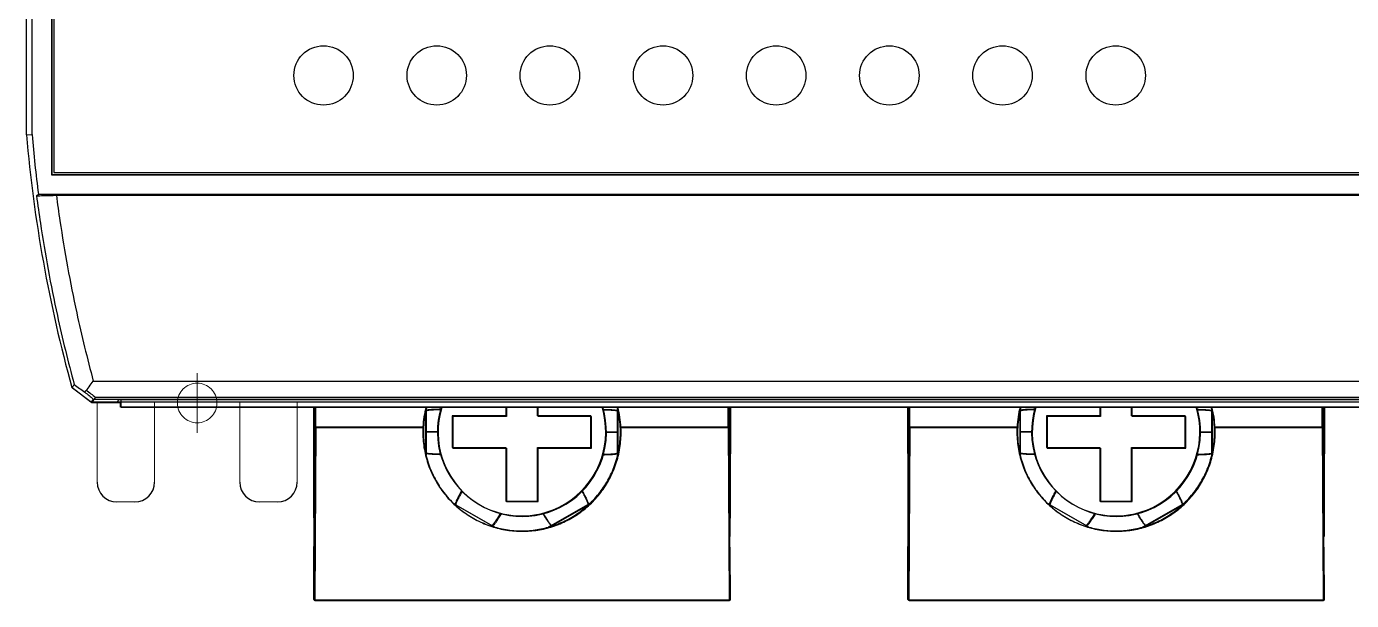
# Model space of a CAD drawing. Header units: millimetres. Extents: x 54 to 1685, y 68 to 1015.
# Drawn here: x 1007.6 to 1074.5, y 531 to 560 of the extents above; entities that cross this region are included whole.
import ezdxf

# ---------------------------------------------------------------- set-up
doc = ezdxf.new("R2010")
doc.units = ezdxf.units.MM
doc.linetypes.add('ACAD_ISO03W100', pattern=[30, 12, -18])
doc.layers.add('2', color=6, linetype='Continuous')

msp = doc.modelspace()

# ---------------------------------------------------------------- linework, layer by layer
at = {"color": 7, "linetype": 'Continuous'}
for p, q in [((1008.898, 584.503), (1008.898, 552.472)), ((1008.913, 584.488), (1008.913, 552.488)), ((1009.013, 584.388), (1009.013, 552.588)), ((1007.634, 554.488), (1007.634, 582.488)), ((1007.913, 554.5), (1007.913, 582.476)), ((1007.634, 554.488), (1007.913, 554.5)), ((1008.898, 552.472), (1116.37, 552.472)), ((1008.913, 552.488), (1116.354, 552.488)), ((1009.013, 552.588), (1116.254, 552.588)), ((1008.141, 551.409), (1008.236, 551.488)), ((1008.236, 551.488), (1117.032, 551.488)), ((1009.142, 551.434), (1116.125, 551.434)), ((1011.008, 542.046), (1114.26, 542.046)), ((1010.89, 540.988), (1009.927, 541.72)), ((1010.923, 540.965), (1009.959, 541.698)), ((1114.378, 540.988), (1010.89, 540.988)), ((1010.923, 540.965), (1012.417, 540.965)), ((1011.008, 541.143), (1114.26, 541.143)), ((1114.212, 541.226), (1011.122, 541.226)), ((1012.217, 540.965), (1012.292, 541.124)), ((1012.292, 541.124), (1113.042, 541.124)), ((1012.384, 540.738), (1012.384, 540.988)), ((1112.884, 540.738), (1012.384, 540.738)), ((1012.417, 540.715), (1012.417, 541.124)), ((1112.917, 540.715), (1012.417, 540.715)), ((1022.121, 540.738), (1022.134, 536.032)), ((1022.135, 532.288), (1022.185, 540.738)), ((1022.154, 540.715), (1022.167, 536.009)), ((1022.167, 532.265), (1022.218, 540.715)), ((1022.21, 539.735), (1022.21, 540.738)), ((1022.242, 539.712), (1022.242, 540.715)), ((1031.834, 540.738), (1031.834, 540.288)), ((1031.867, 540.715), (1031.867, 540.265)), ((1033.434, 540.288), (1033.434, 540.738)), ((1033.467, 540.265), (1033.467, 540.715)), ((1043.058, 539.735), (1043.058, 540.738)), ((1043.133, 532.288), (1043.083, 540.738)), ((1043.091, 539.712), (1043.091, 540.715)), ((1043.166, 532.265), (1043.115, 540.715)), ((1043.146, 540.738), (1043.134, 536.032)), ((1043.179, 540.715), (1043.167, 536.009)), ((1052.121, 540.738), (1052.134, 536.032)), ((1052.135, 532.288), (1052.185, 540.738)), ((1052.154, 540.715), (1052.167, 536.009)), ((1052.167, 532.265), (1052.218, 540.715)), ((1052.21, 539.735), (1052.21, 540.738)), ((1052.242, 539.712), (1052.242, 540.715)), ((1061.834, 540.738), (1061.834, 540.288)), ((1061.867, 540.715), (1061.867, 540.265)), ((1063.434, 540.288), (1063.434, 540.738)), ((1063.467, 540.265), (1063.467, 540.715)), ((1073.058, 539.735), (1073.058, 540.738)), ((1073.133, 532.288), (1073.083, 540.738)), ((1073.091, 539.712), (1073.091, 540.715)), ((1073.166, 532.265), (1073.115, 540.715)), ((1073.146, 540.738), (1073.134, 536.032)), ((1073.179, 540.715), (1073.167, 536.009)), ((1027.784, 540.556), (1027.784, 538.42)), ((1027.817, 540.533), (1027.817, 538.397)), ((1031.834, 540.288), (1029.134, 540.288)), ((1029.134, 540.288), (1029.134, 538.688)), ((1031.867, 540.265), (1029.167, 540.265)), ((1029.167, 540.265), (1029.167, 538.665)), ((1036.134, 540.288), (1033.434, 540.288)), ((1036.167, 540.265), (1033.467, 540.265)), ((1036.134, 538.688), (1036.134, 540.288)), ((1036.167, 538.665), (1036.167, 540.265)), ((1037.484, 538.42), (1037.484, 540.556)), ((1037.517, 538.397), (1037.517, 540.533)), ((1057.784, 540.556), (1057.784, 538.42)), ((1057.817, 540.533), (1057.817, 538.397)), ((1059.134, 540.288), (1059.134, 538.688)), ((1061.834, 540.288), (1059.134, 540.288)), ((1061.867, 540.265), (1059.167, 540.265)), ((1059.167, 540.265), (1059.167, 538.665)), ((1066.134, 540.288), (1063.434, 540.288)), ((1066.167, 540.265), (1063.467, 540.265)), ((1066.134, 538.688), (1066.134, 540.288)), ((1066.167, 538.665), (1066.167, 540.265)), ((1067.484, 538.42), (1067.484, 540.556)), ((1067.517, 538.397), (1067.517, 540.533)), ((1022.21, 539.735), (1022.157, 531.003)), ((1022.242, 539.712), (1022.19, 530.981)), ((1022.21, 539.735), (1027.652, 539.735)), ((1022.242, 539.712), (1027.685, 539.712)), ((1028.384, 539.488), (1027.784, 539.488)), ((1028.417, 539.465), (1027.817, 539.465)), ((1036.884, 539.488), (1037.484, 539.488)), ((1036.917, 539.465), (1037.517, 539.465)), ((1037.616, 539.735), (1043.058, 539.735)), ((1037.649, 539.712), (1043.091, 539.712)), ((1043.058, 539.735), (1043.11, 531.003)), ((1043.091, 539.712), (1043.143, 530.981)), ((1052.21, 539.735), (1052.157, 531.003)), ((1052.242, 539.712), (1052.19, 530.981)), ((1052.21, 539.735), (1057.652, 539.735)), ((1052.242, 539.712), (1057.685, 539.712)), ((1058.384, 539.488), (1057.784, 539.488)), ((1058.417, 539.465), (1057.817, 539.465)), ((1066.884, 539.488), (1067.484, 539.488)), ((1066.917, 539.465), (1067.517, 539.465)), ((1067.616, 539.735), (1073.058, 539.735)), ((1067.649, 539.712), (1073.091, 539.712)), ((1073.058, 539.735), (1073.11, 531.003)), ((1073.091, 539.712), (1073.143, 530.981)), ((1029.134, 538.688), (1031.834, 538.688)), ((1029.167, 538.665), (1031.867, 538.665)), ((1031.834, 538.688), (1031.834, 535.988)), ((1031.867, 538.665), (1031.867, 535.965)), ((1033.434, 535.988), (1033.434, 538.688)), ((1033.434, 538.688), (1036.134, 538.688)), ((1033.467, 538.665), (1036.167, 538.665)), ((1033.467, 535.965), (1033.467, 538.665)), ((1059.134, 538.688), (1061.834, 538.688)), ((1059.167, 538.665), (1061.867, 538.665)), ((1061.834, 538.688), (1061.834, 535.988)), ((1061.867, 538.665), (1061.867, 535.965)), ((1063.434, 538.688), (1066.134, 538.688)), ((1063.434, 535.988), (1063.434, 538.688)), ((1063.467, 535.965), (1063.467, 538.665)), ((1063.467, 538.665), (1066.167, 538.665)), ((1022.134, 536.032), (1022.146, 534.218)), ((1022.167, 536.009), (1022.179, 534.195)), ((1031.834, 535.988), (1033.434, 535.988)), ((1031.867, 535.965), (1033.467, 535.965)), ((1043.134, 536.032), (1043.122, 534.218)), ((1043.167, 536.009), (1043.155, 534.195)), ((1052.134, 536.032), (1052.146, 534.218)), ((1052.167, 536.009), (1052.179, 534.195)), ((1061.834, 535.988), (1063.434, 535.988)), ((1061.867, 535.965), (1063.467, 535.965)), ((1073.134, 536.032), (1073.122, 534.218)), ((1073.167, 536.009), (1073.155, 534.195)), ((1029.284, 535.822), (1031.134, 534.754)), ((1029.317, 535.799), (1031.167, 534.731)), ((1034.134, 534.754), (1035.984, 535.822)), ((1034.167, 534.731), (1036.017, 535.799)), ((1059.284, 535.822), (1061.134, 534.754)), ((1059.317, 535.799), (1061.167, 534.731)), ((1064.134, 534.754), (1065.984, 535.822)), ((1064.167, 534.731), (1066.017, 535.799)), ((1022.135, 531.01), (1022.135, 532.288)), ((1022.168, 530.988), (1022.167, 532.265)), ((1043.133, 532.288), (1043.133, 531.01)), ((1043.166, 532.265), (1043.166, 530.988)), ((1052.135, 531.01), (1052.135, 532.288)), ((1052.168, 530.988), (1052.167, 532.265)), ((1073.133, 532.288), (1073.133, 531.01)), ((1073.166, 532.265), (1073.166, 530.988)), ((1022.157, 531.003), (1022.135, 531.01)), ((1022.157, 531.003), (1043.11, 531.003)), ((1022.168, 531.003), (1022.168, 530.988)), ((1022.168, 530.988), (1024.02, 530.988)), ((1022.19, 530.981), (1022.168, 530.988)), ((1022.19, 530.981), (1043.143, 530.981)), ((1022.201, 530.981), (1022.201, 530.965)), ((1022.201, 530.965), (1024.053, 530.965)), ((1022.254, 530.988), (1022.254, 531.003)), ((1022.287, 530.965), (1022.287, 530.981)), ((1024.02, 530.988), (1024.02, 531.003)), ((1024.03, 531.003), (1024.03, 530.988)), ((1024.03, 530.988), (1043.1, 530.988)), ((1024.039, 530.988), (1024.039, 531.003)), ((1024.053, 530.965), (1024.053, 530.981)), ((1024.063, 530.981), (1024.063, 530.965)), ((1024.063, 530.965), (1043.133, 530.965)), ((1024.069, 530.988), (1024.069, 531.003)), ((1024.072, 530.965), (1024.072, 530.981)), ((1024.102, 530.965), (1024.102, 530.981)), ((1041.198, 530.988), (1041.198, 531.003)), ((1041.229, 531.003), (1041.228, 530.988)), ((1041.231, 530.965), (1041.231, 530.981)), ((1041.237, 530.988), (1041.237, 531.003)), ((1041.248, 531.003), (1041.248, 530.988)), ((1041.261, 530.981), (1041.261, 530.965)), ((1041.27, 530.965), (1041.27, 530.981)), ((1041.281, 530.981), (1041.281, 530.965)), ((1043.014, 531.003), (1043.014, 530.988)), ((1043.047, 530.981), (1043.047, 530.965)), ((1043.1, 531.003), (1043.1, 530.988)), ((1043.11, 531.003), (1043.133, 531.01)), ((1043.133, 530.981), (1043.133, 530.965)), ((1043.143, 530.981), (1043.166, 530.988)), ((1052.157, 531.003), (1052.135, 531.01)), ((1052.157, 531.003), (1073.11, 531.003)), ((1052.168, 531.003), (1052.168, 530.988)), ((1052.168, 530.988), (1054.02, 530.988)), ((1052.19, 530.981), (1052.168, 530.988)), ((1052.19, 530.981), (1073.143, 530.981)), ((1052.201, 530.981), (1052.201, 530.965)), ((1052.201, 530.965), (1054.053, 530.965)), ((1052.254, 530.988), (1052.254, 531.003)), ((1052.287, 530.965), (1052.287, 530.981)), ((1054.02, 530.988), (1054.02, 531.003)), ((1054.03, 531.003), (1054.03, 530.988)), ((1054.03, 530.988), (1073.1, 530.988)), ((1054.039, 530.988), (1054.039, 531.003)), ((1054.053, 530.965), (1054.053, 530.981)), ((1054.063, 530.981), (1054.063, 530.965)), ((1054.063, 530.965), (1073.133, 530.965)), ((1054.069, 530.988), (1054.069, 531.003)), ((1054.072, 530.965), (1054.072, 530.981)), ((1054.102, 530.965), (1054.102, 530.981)), ((1071.198, 530.988), (1071.198, 531.003)), ((1071.229, 531.003), (1071.228, 530.988)), ((1071.231, 530.965), (1071.231, 530.981)), ((1071.237, 530.988), (1071.237, 531.003)), ((1071.248, 531.003), (1071.248, 530.988)), ((1071.261, 530.981), (1071.261, 530.965)), ((1071.27, 530.965), (1071.27, 530.981)), ((1071.281, 530.981), (1071.281, 530.965)), ((1073.014, 531.003), (1073.014, 530.988)), ((1073.047, 530.981), (1073.047, 530.965)), ((1073.1, 531.003), (1073.1, 530.988)), ((1073.11, 531.003), (1073.133, 531.01)), ((1073.133, 530.981), (1073.133, 530.965)), ((1073.143, 530.981), (1073.166, 530.988))]:
    msp.add_line(p, q, dxfattribs=at)
for centre in [(1022.634, 557.488), (1028.348, 557.488), (1034.062, 557.488), (1039.776, 557.488), (1045.49, 557.488), (1051.204, 557.488), (1056.918, 557.488), (1062.634, 557.488)]:
    msp.add_circle(centre, 1.5, dxfattribs=at)
for centre, radius, start, end in [((1077.382, 560.422), 70, 184.86354, 195.49639), ((1077.382, 560.422), 69.721, 184.87328, 187.36279), ((1032.634, 539.488), 4.988, 165.44905, 177.16164), ((1032.667, 539.465), 4.988, 165.44905, 177.16164), ((1030.784, 540.556), 3, 178.50045, 180), ((1030.817, 540.533), 3, 178.50045, 180), ((1032.634, 539.488), 4.25, 162.85574, 17.14426), ((1032.667, 539.465), 4.25, 162.85574, 17.14426), ((1032.634, 539.488), 4.988, 2.83836, 14.55095), ((1034.484, 540.556), 3, 0, 1.49895), ((1032.667, 539.465), 4.988, 2.83836, 14.55095), ((1034.517, 540.533), 3, 0, 1.49895), ((1062.634, 539.488), 4.988, 165.44905, 177.16164), ((1062.667, 539.465), 4.988, 165.44905, 177.16164), ((1060.784, 540.556), 3, 178.50045, 180), ((1060.817, 540.533), 3, 178.50045, 180), ((1062.634, 539.488), 4.25, 162.85574, 17.14426), ((1062.667, 539.465), 4.25, 162.85574, 17.14426), ((1062.634, 539.488), 4.988, 2.83836, 14.55095), ((1064.484, 540.556), 3, 0, 1.49895), ((1062.667, 539.465), 4.988, 2.83836, 14.55095), ((1064.517, 540.533), 3, 0, 1.49895), ((1030.784, 538.42), 3, 180, 181.29858), ((1030.817, 538.397), 3, 180, 181.29858), ((1034.484, 538.42), 3, 358.7008, 0), ((1034.517, 538.397), 3, 358.7008, 0), ((1060.784, 538.42), 3, 180, 181.29858), ((1060.817, 538.397), 3, 180, 181.29858), ((1064.484, 538.42), 3, 358.7008, 0), ((1064.517, 538.397), 3, 358.7008, 0), ((1012.203, 536.943), 1, 180, 270), ((1013.103, 536.943), 1, 270, 0), ((1019.403, 536.943), 1, 180, 270), ((1020.303, 536.943), 1, 270, 0), ((1030.784, 538.42), 3, 237.11814, 240), ((1030.817, 538.397), 3, 237.11814, 240), ((1034.484, 538.42), 3, 300, 302.88139), ((1034.517, 538.397), 3, 300, 302.88139), ((1060.784, 538.42), 3, 237.11814, 240), ((1060.817, 538.397), 3, 237.11814, 240), ((1064.484, 538.42), 3, 300, 302.88139), ((1064.517, 538.397), 3, 300, 302.88139), ((1032.634, 537.352), 3, 240, 242.90654), ((1032.667, 537.329), 3, 240, 242.90654), ((1032.634, 537.352), 3, 297.0921, 300), ((1032.667, 537.329), 3, 297.0921, 300), ((1062.634, 537.352), 3, 240, 242.90654), ((1062.667, 537.329), 3, 240, 242.90654), ((1062.634, 537.352), 3, 297.0921, 300), ((1062.667, 537.329), 3, 297.0921, 300)]:
    msp.add_arc(centre, radius, start, end, dxfattribs=at)
for points, knots in [([(1008.141, 551.409), (1008.252, 551.412), (1008.475, 551.418), (1008.809, 551.426), (1009.031, 551.432), (1009.142, 551.434)], [0, 0, 0, 0, 0.334484, 0.668417, 1.001797, 1.001797, 1.001797, 1.001797]), ([(1008.141, 551.409), (1008.2, 550.947), (1008.483, 548.918), (1009.07, 545.727), (1009.731, 543.029), (1010.044, 541.877)], [0, 0, 0, 0, 1.397176, 6.146299, 9.726751, 9.726751, 9.726751, 9.726751]), ([(1009.142, 551.434), (1009.198, 551.003), (1009.474, 549.014), (1010.047, 545.871), (1010.699, 543.19), (1011.008, 542.046)], [0, 0, 0, 0, 1.305453, 6.022465, 9.578035, 9.578035, 9.578035, 9.578035]), ([(1010.583, 541.487), (1010.654, 541.58), (1010.795, 541.767), (1010.937, 541.953), (1011.008, 542.046)], [0, 0, 0, 0, 0.350768, 0.7022006, 0.7022006, 0.7022006, 0.7022006]), ([(1010.044, 541.877), (1010.031, 541.86), (1010.005, 541.825), (1009.966, 541.772), (1009.94, 541.737), (1009.927, 541.72)], [0, 0, 0, 0, 0.0654348, 0.1308306, 0.1961875, 0.1961875, 0.1961875, 0.1961875]), ([(1010.044, 541.877), (1010.134, 541.812), (1010.314, 541.682), (1010.494, 541.551), (1010.583, 541.487)], [0, 0, 0, 0, 0.3333478, 0.6655881, 0.6655881, 0.6655881, 0.6655881]), ([(1010.583, 541.487), (1010.654, 541.429), (1010.796, 541.315), (1010.937, 541.2), (1011.008, 541.143)], [0, 0, 0, 0, 0.2730398, 0.5461073, 0.5461073, 0.5461073, 0.5461073]), ([(1010.646, 541.6), (1010.725, 541.538), (1010.884, 541.413), (1011.042, 541.289), (1011.122, 541.226)], [0, 0, 0, 0, 0.302627, 0.6053021, 0.6053021, 0.6053021, 0.6053021]), ([(1011.008, 541.143), (1010.995, 541.126), (1010.968, 541.091), (1010.929, 541.039), (1010.903, 541.005), (1010.89, 540.988)], [0, 0, 0, 0, 0.0650844, 0.1301307, 0.1951387, 0.1951387, 0.1951387, 0.1951387]), ([(1011.122, 541.226), (1011.1, 541.197), (1011.055, 541.139), (1010.989, 541.052), (1010.945, 540.994), (1010.923, 540.965)], [0, 0, 0, 0, 0.1094868, 0.2188868, 0.3282, 0.3282, 0.3282, 0.3282]), ([(1028.538, 540.624), (1028.457, 540.622), (1028.304, 540.618), (1028.102, 540.607), (1027.933, 540.596), (1027.851, 540.579), (1027.784, 540.569), (1027.784, 540.556)], [0, 0, 0, 0, 0.2450115, 0.4560913, 0.618741, 0.72209, 0.7614164, 0.7614164, 0.7614164, 0.7614164]), ([(1028.571, 540.601), (1028.49, 540.6), (1028.337, 540.596), (1028.135, 540.585), (1027.966, 540.573), (1027.884, 540.556), (1027.817, 540.546), (1027.817, 540.533)], [0, 0, 0, 0, 0.2450115, 0.4560913, 0.618741, 0.72209, 0.7614164, 0.7614164, 0.7614164, 0.7614164]), ([(1036.729, 540.624), (1036.811, 540.622), (1036.964, 540.618), (1037.166, 540.607), (1037.334, 540.596), (1037.417, 540.578), (1037.484, 540.569), (1037.484, 540.556)], [0, 0, 0, 0, 0.2450029, 0.4560786, 0.6187298, 0.7220862, 0.7614235, 0.7614235, 0.7614235, 0.7614235]), ([(1036.762, 540.601), (1036.844, 540.6), (1036.997, 540.596), (1037.199, 540.585), (1037.367, 540.573), (1037.449, 540.556), (1037.517, 540.546), (1037.517, 540.533)], [0, 0, 0, 0, 0.2450029, 0.4560786, 0.6187298, 0.7220862, 0.7614235, 0.7614235, 0.7614235, 0.7614235]), ([(1058.538, 540.624), (1058.457, 540.622), (1058.304, 540.618), (1058.102, 540.607), (1057.933, 540.596), (1057.851, 540.579), (1057.784, 540.569), (1057.784, 540.556)], [0, 0, 0, 0, 0.2450115, 0.4560913, 0.618741, 0.72209, 0.7614164, 0.7614164, 0.7614164, 0.7614164]), ([(1058.571, 540.601), (1058.49, 540.6), (1058.337, 540.596), (1058.135, 540.585), (1057.966, 540.573), (1057.884, 540.556), (1057.817, 540.546), (1057.817, 540.533)], [0, 0, 0, 0, 0.2450115, 0.4560913, 0.618741, 0.72209, 0.7614164, 0.7614164, 0.7614164, 0.7614164]), ([(1066.729, 540.624), (1066.811, 540.622), (1066.964, 540.618), (1067.166, 540.607), (1067.334, 540.596), (1067.417, 540.578), (1067.484, 540.569), (1067.484, 540.556)], [0, 0, 0, 0, 0.2450029, 0.4560786, 0.6187298, 0.7220862, 0.7614235, 0.7614235, 0.7614235, 0.7614235]), ([(1066.762, 540.601), (1066.844, 540.6), (1066.997, 540.596), (1067.199, 540.585), (1067.367, 540.573), (1067.449, 540.556), (1067.517, 540.546), (1067.517, 540.533)], [0, 0, 0, 0, 0.2450029, 0.4560786, 0.6187298, 0.7220862, 0.7614235, 0.7614235, 0.7614235, 0.7614235]), ([(1027.652, 539.735), (1027.637, 539.457), (1027.654, 538.898), (1027.819, 538.079), (1028.116, 537.303), (1028.533, 536.592), (1029.056, 535.964), (1029.667, 535.435), (1030.348, 535.014), (1031.082, 534.709), (1031.849, 534.525), (1032.373, 534.484), (1032.634, 534.484)], [0, 0, 0, 0, 0.835004, 1.667068, 2.494873, 3.316355, 4.129748, 4.934632, 5.731491, 6.521829, 7.307578, 8.090033, 8.090033, 8.090033, 8.090033]), ([(1027.685, 539.712), (1027.67, 539.434), (1027.687, 538.876), (1027.852, 538.057), (1028.149, 537.281), (1028.566, 536.569), (1029.089, 535.942), (1029.7, 535.412), (1030.381, 534.992), (1031.115, 534.687), (1031.882, 534.502), (1032.406, 534.461), (1032.667, 534.461)], [0, 0, 0, 0, 0.835004, 1.667068, 2.494873, 3.316355, 4.129748, 4.934632, 5.731491, 6.521829, 7.307578, 8.090033, 8.090033, 8.090033, 8.090033]), ([(1032.634, 534.484), (1032.895, 534.484), (1033.418, 534.525), (1034.186, 534.709), (1034.919, 535.014), (1035.601, 535.435), (1036.212, 535.964), (1036.735, 536.592), (1037.152, 537.303), (1037.448, 538.079), (1037.613, 538.898), (1037.631, 539.457), (1037.616, 539.735)], [0, 0, 0, 0, 0.782456, 1.568205, 2.358543, 3.155402, 3.960285, 4.773678, 5.59516, 6.422966, 7.255029, 8.090033, 8.090033, 8.090033, 8.090033]), ([(1032.667, 534.461), (1032.928, 534.461), (1033.451, 534.502), (1034.219, 534.687), (1034.952, 534.992), (1035.634, 535.412), (1036.245, 535.942), (1036.767, 536.569), (1037.185, 537.281), (1037.481, 538.057), (1037.646, 538.876), (1037.664, 539.434), (1037.649, 539.712)], [0, 0, 0, 0, 0.782456, 1.568205, 2.358543, 3.155402, 3.960285, 4.773678, 5.59516, 6.422966, 7.255029, 8.090033, 8.090033, 8.090033, 8.090033]), ([(1057.652, 539.735), (1057.637, 539.457), (1057.654, 538.898), (1057.819, 538.079), (1058.116, 537.303), (1058.533, 536.592), (1059.056, 535.964), (1059.667, 535.435), (1060.348, 535.014), (1061.082, 534.709), (1061.849, 534.525), (1062.373, 534.484), (1062.634, 534.484)], [0, 0, 0, 0, 0.835004, 1.667068, 2.494873, 3.316355, 4.129748, 4.934632, 5.731491, 6.521829, 7.307578, 8.090033, 8.090033, 8.090033, 8.090033]), ([(1057.685, 539.712), (1057.67, 539.434), (1057.687, 538.876), (1057.852, 538.057), (1058.149, 537.281), (1058.566, 536.569), (1059.089, 535.942), (1059.7, 535.412), (1060.381, 534.992), (1061.115, 534.687), (1061.882, 534.502), (1062.406, 534.461), (1062.667, 534.461)], [0, 0, 0, 0, 0.835004, 1.667068, 2.494873, 3.316355, 4.129748, 4.934632, 5.731491, 6.521829, 7.307578, 8.090033, 8.090033, 8.090033, 8.090033]), ([(1062.634, 534.484), (1062.895, 534.484), (1063.418, 534.525), (1064.186, 534.709), (1064.919, 535.014), (1065.601, 535.435), (1066.212, 535.964), (1066.735, 536.592), (1067.152, 537.303), (1067.448, 538.079), (1067.613, 538.898), (1067.631, 539.457), (1067.616, 539.735)], [0, 0, 0, 0, 0.782456, 1.568205, 2.358543, 3.155402, 3.960285, 4.773678, 5.59516, 6.422966, 7.255029, 8.090033, 8.090033, 8.090033, 8.090033]), ([(1062.667, 534.461), (1062.928, 534.461), (1063.451, 534.502), (1064.219, 534.687), (1064.952, 534.992), (1065.634, 535.412), (1066.245, 535.942), (1066.767, 536.569), (1067.185, 537.281), (1067.481, 538.057), (1067.646, 538.876), (1067.664, 539.434), (1067.649, 539.712)], [0, 0, 0, 0, 0.782456, 1.568205, 2.358543, 3.155402, 3.960285, 4.773678, 5.59516, 6.422966, 7.255029, 8.090033, 8.090033, 8.090033, 8.090033]), ([(1028.539, 538.352), (1028.457, 538.353), (1028.304, 538.357), (1028.102, 538.368), (1027.933, 538.38), (1027.851, 538.397), (1027.784, 538.407), (1027.784, 538.42)], [0, 0, 0, 0, 0.2450029, 0.4560786, 0.6187298, 0.7220862, 0.7614235, 0.7614235, 0.7614235, 0.7614235]), ([(1028.571, 538.329), (1028.49, 538.331), (1028.337, 538.335), (1028.135, 538.346), (1027.966, 538.357), (1027.884, 538.374), (1027.817, 538.384), (1027.817, 538.397)], [0, 0, 0, 0, 0.2450029, 0.4560786, 0.6187298, 0.7220862, 0.7614235, 0.7614235, 0.7614235, 0.7614235]), ([(1036.729, 538.352), (1036.811, 538.353), (1036.964, 538.357), (1037.166, 538.368), (1037.334, 538.38), (1037.417, 538.397), (1037.484, 538.407), (1037.484, 538.42)], [0, 0, 0, 0, 0.2450115, 0.4560913, 0.618741, 0.72209, 0.7614164, 0.7614164, 0.7614164, 0.7614164]), ([(1036.762, 538.329), (1036.844, 538.331), (1036.997, 538.335), (1037.199, 538.346), (1037.367, 538.357), (1037.45, 538.374), (1037.517, 538.384), (1037.517, 538.397)], [0, 0, 0, 0, 0.2450115, 0.4560913, 0.618741, 0.72209, 0.7614164, 0.7614164, 0.7614164, 0.7614164]), ([(1058.539, 538.352), (1058.457, 538.353), (1058.304, 538.357), (1058.102, 538.368), (1057.933, 538.38), (1057.851, 538.397), (1057.784, 538.407), (1057.784, 538.42)], [0, 0, 0, 0, 0.2450029, 0.4560786, 0.6187298, 0.7220862, 0.7614235, 0.7614235, 0.7614235, 0.7614235]), ([(1058.571, 538.329), (1058.49, 538.331), (1058.337, 538.335), (1058.135, 538.346), (1057.966, 538.357), (1057.884, 538.374), (1057.817, 538.384), (1057.817, 538.397)], [0, 0, 0, 0, 0.2450029, 0.4560786, 0.6187298, 0.7220862, 0.7614235, 0.7614235, 0.7614235, 0.7614235]), ([(1066.729, 538.352), (1066.811, 538.353), (1066.964, 538.357), (1067.166, 538.368), (1067.334, 538.38), (1067.417, 538.397), (1067.484, 538.407), (1067.484, 538.42)], [0, 0, 0, 0, 0.2450115, 0.4560913, 0.618741, 0.72209, 0.7614164, 0.7614164, 0.7614164, 0.7614164]), ([(1066.762, 538.329), (1066.844, 538.331), (1066.997, 538.335), (1067.199, 538.346), (1067.367, 538.357), (1067.45, 538.374), (1067.517, 538.384), (1067.517, 538.397)], [0, 0, 0, 0, 0.2450115, 0.4560913, 0.618741, 0.72209, 0.7614164, 0.7614164, 0.7614164, 0.7614164]), ([(1029.602, 536.509), (1029.563, 536.438), (1029.49, 536.303), (1029.398, 536.123), (1029.324, 535.971), (1029.298, 535.891), (1029.273, 535.828), (1029.284, 535.822)], [0, 0, 0, 0, 0.245014, 0.4560947, 0.6187433, 0.722089, 0.7614107, 0.7614107, 0.7614107, 0.7614107]), ([(1029.635, 536.487), (1029.596, 536.415), (1029.523, 536.281), (1029.431, 536.1), (1029.357, 535.949), (1029.331, 535.869), (1029.306, 535.806), (1029.317, 535.799)], [0, 0, 0, 0, 0.245014, 0.4560947, 0.6187433, 0.722089, 0.7614107, 0.7614107, 0.7614107, 0.7614107]), ([(1035.665, 536.509), (1035.705, 536.438), (1035.778, 536.303), (1035.87, 536.123), (1035.944, 535.971), (1035.97, 535.891), (1035.995, 535.828), (1035.984, 535.822)], [0, 0, 0, 0, 0.2450027, 0.4560782, 0.6187292, 0.7220854, 0.7614223, 0.7614223, 0.7614223, 0.7614223]), ([(1035.698, 536.487), (1035.738, 536.415), (1035.811, 536.281), (1035.903, 536.1), (1035.977, 535.949), (1036.003, 535.869), (1036.028, 535.806), (1036.017, 535.799)], [0, 0, 0, 0, 0.2450027, 0.4560782, 0.6187292, 0.7220854, 0.7614223, 0.7614223, 0.7614223, 0.7614223]), ([(1059.602, 536.509), (1059.563, 536.438), (1059.49, 536.303), (1059.398, 536.123), (1059.324, 535.971), (1059.298, 535.891), (1059.273, 535.828), (1059.284, 535.822)], [0, 0, 0, 0, 0.245014, 0.4560947, 0.6187433, 0.722089, 0.7614107, 0.7614107, 0.7614107, 0.7614107]), ([(1059.635, 536.487), (1059.596, 536.415), (1059.523, 536.281), (1059.431, 536.1), (1059.357, 535.949), (1059.331, 535.869), (1059.306, 535.806), (1059.317, 535.799)], [0, 0, 0, 0, 0.245014, 0.4560947, 0.6187433, 0.722089, 0.7614107, 0.7614107, 0.7614107, 0.7614107]), ([(1065.665, 536.509), (1065.705, 536.438), (1065.778, 536.303), (1065.87, 536.123), (1065.944, 535.971), (1065.97, 535.891), (1065.995, 535.828), (1065.984, 535.822)], [0, 0, 0, 0, 0.2450027, 0.4560782, 0.6187292, 0.7220854, 0.7614223, 0.7614223, 0.7614223, 0.7614223]), ([(1065.698, 536.487), (1065.738, 536.415), (1065.811, 536.281), (1065.903, 536.1), (1065.977, 535.949), (1066.003, 535.869), (1066.028, 535.806), (1066.017, 535.799)], [0, 0, 0, 0, 0.2450027, 0.4560782, 0.6187292, 0.7220854, 0.7614223, 0.7614223, 0.7614223, 0.7614223]), ([(1031.57, 535.373), (1031.528, 535.303), (1031.448, 535.172), (1031.338, 535.003), (1031.243, 534.863), (1031.187, 534.8), (1031.145, 534.747), (1031.134, 534.754)], [0, 0, 0, 0, 0.2450028, 0.4560784, 0.6187295, 0.7220858, 0.7614231, 0.7614231, 0.7614231, 0.7614231]), ([(1031.603, 535.351), (1031.561, 535.281), (1031.481, 535.15), (1031.37, 534.98), (1031.276, 534.841), (1031.22, 534.778), (1031.178, 534.725), (1031.167, 534.731)], [0, 0, 0, 0, 0.2450028, 0.4560784, 0.6187295, 0.7220858, 0.7614231, 0.7614231, 0.7614231, 0.7614231]), ([(1033.698, 535.373), (1033.74, 535.303), (1033.82, 535.172), (1033.93, 535.003), (1034.024, 534.863), (1034.08, 534.8), (1034.123, 534.747), (1034.134, 534.754)], [0, 0, 0, 0, 0.2450141, 0.4560949, 0.6187436, 0.7220894, 0.7614113, 0.7614113, 0.7614113, 0.7614113]), ([(1033.731, 535.351), (1033.773, 535.281), (1033.853, 535.15), (1033.963, 534.98), (1034.057, 534.841), (1034.113, 534.778), (1034.155, 534.725), (1034.167, 534.731)], [0, 0, 0, 0, 0.2450141, 0.4560949, 0.6187436, 0.7220894, 0.7614113, 0.7614113, 0.7614113, 0.7614113]), ([(1061.57, 535.373), (1061.528, 535.303), (1061.448, 535.172), (1061.338, 535.003), (1061.243, 534.863), (1061.187, 534.8), (1061.145, 534.747), (1061.134, 534.754)], [0, 0, 0, 0, 0.2450028, 0.4560784, 0.6187295, 0.7220858, 0.7614231, 0.7614231, 0.7614231, 0.7614231]), ([(1061.603, 535.351), (1061.561, 535.281), (1061.481, 535.15), (1061.37, 534.98), (1061.276, 534.841), (1061.22, 534.778), (1061.178, 534.725), (1061.167, 534.731)], [0, 0, 0, 0, 0.2450028, 0.4560784, 0.6187295, 0.7220858, 0.7614231, 0.7614231, 0.7614231, 0.7614231]), ([(1063.698, 535.373), (1063.74, 535.303), (1063.82, 535.172), (1063.93, 535.003), (1064.024, 534.863), (1064.08, 534.8), (1064.123, 534.747), (1064.134, 534.754)], [0, 0, 0, 0, 0.2450141, 0.4560949, 0.6187436, 0.7220894, 0.7614113, 0.7614113, 0.7614113, 0.7614113]), ([(1063.731, 535.351), (1063.773, 535.281), (1063.853, 535.15), (1063.963, 534.98), (1064.057, 534.841), (1064.113, 534.778), (1064.155, 534.725), (1064.167, 534.731)], [0, 0, 0, 0, 0.2450141, 0.4560949, 0.6187436, 0.7220894, 0.7614113, 0.7614113, 0.7614113, 0.7614113])]:
    msp.add_open_spline(points, degree=3, knots=knots, dxfattribs=at)
at = {"layer": '2', "linetype": 'ACAD_ISO03W100', "lineweight": 5}
for p, q in [((1016.253, 542.443), (1016.253, 539.443)), ((1011.203, 536.943), (1011.203, 540.943)), ((1014.103, 536.943), (1014.103, 540.943)), ((1018.403, 540.943), (1018.403, 536.943)), ((1021.303, 540.943), (1021.303, 536.943)), ((1013.103, 535.943), (1012.203, 535.943)), ((1020.303, 535.943), (1019.403, 535.943))]:
    msp.add_line(p, q, dxfattribs=at)
msp.add_circle((1016.253, 540.943), 1, dxfattribs=at)

doc.saveas('drawing.dxf')
